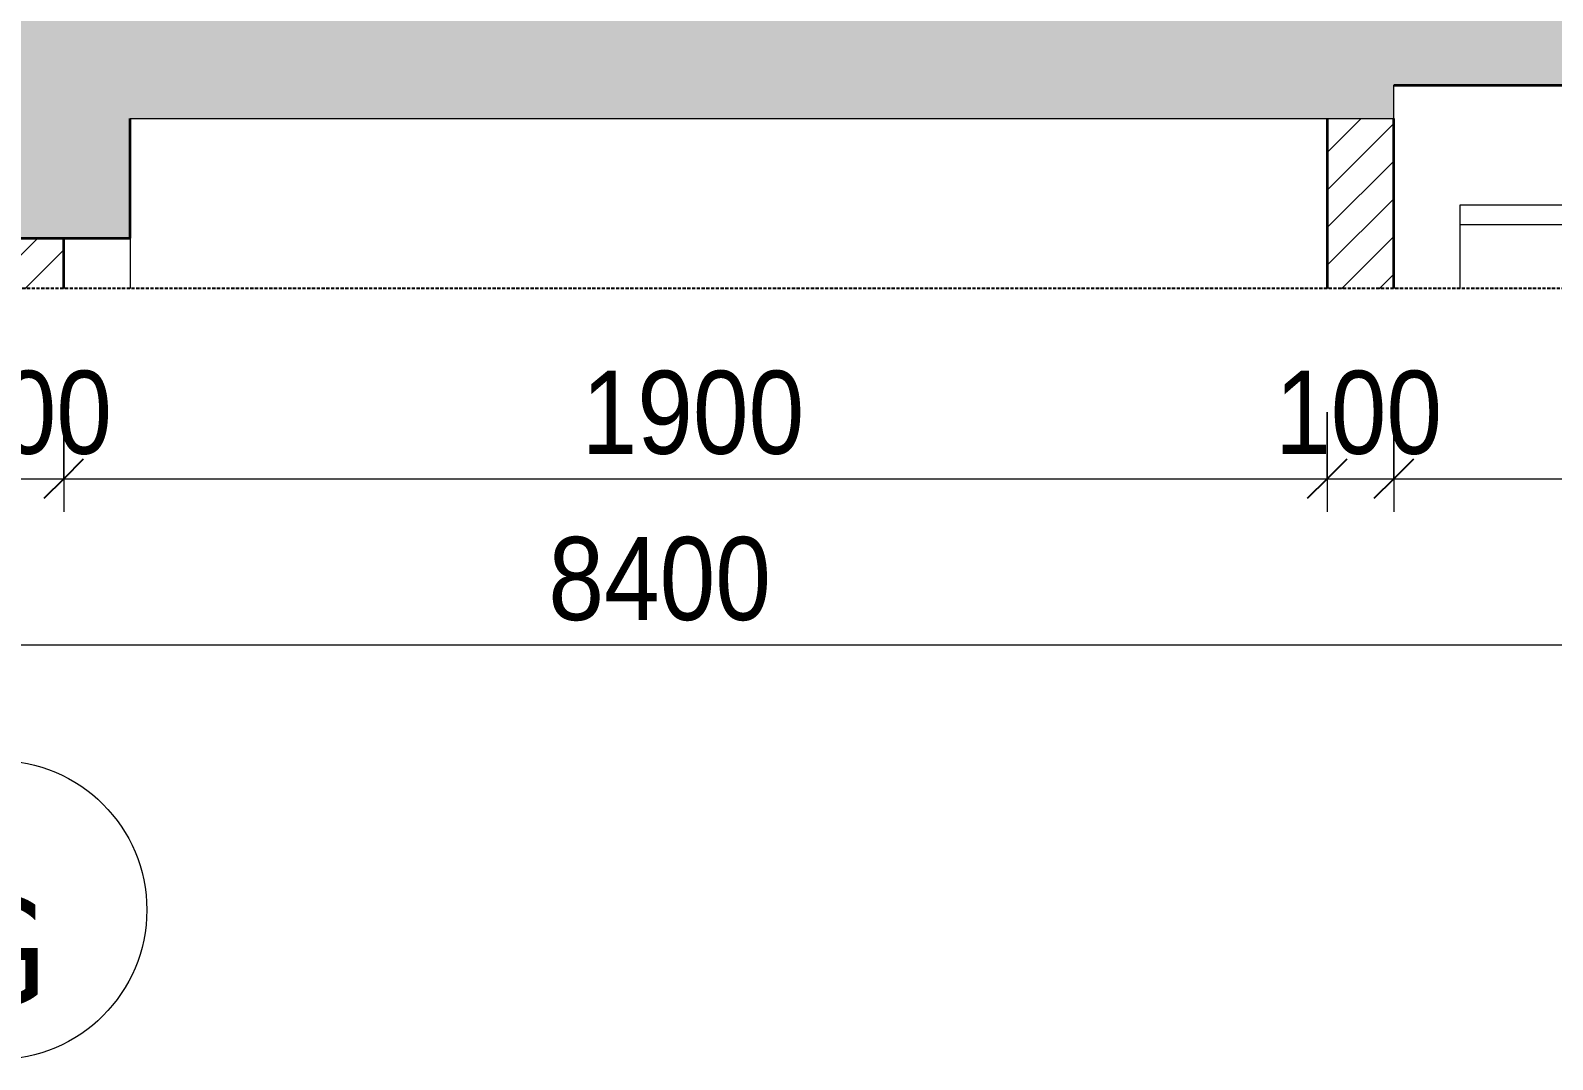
# Model space of a CAD drawing. Header units: millimetres. Extents: x 32270 to 221883, y 3811 to 78637.
# Drawn here: x 87319 to 89608, y 3915 to 5462 of the extents above; entities that cross this region are included whole.
import ezdxf

# ---------------------------------------------------------------- set-up
doc = ezdxf.new("R2010")
doc.units = ezdxf.units.MM
doc.linetypes.add('Hidden', pattern=[7.14375, 4.7625, -2.38125])
for name, color, linetype, lineweight in [('0-5', 130, 'Continuous', 5), ('A-ANNO-DIMS', 211, 'Continuous', 9), ('A-ANNO-DIMS-50', 211, 'Continuous', 9), ('A-DETL-GENF', 92, 'Continuous', 18), ('A-DETL-GENF-3', 92, 'Hidden', 25), ('A-DETL-GENF-4', 9, 'Continuous', 18), ('A-DETL-MEDM', 33, 'Continuous', 35), ('A-DETL-THIN', 151, 'Continuous', 18), ('A-WALL-2', 7, 'Continuous', 35), ('A-WALL-PATT-1', 9, 'Continuous', 18), ('M-EQPM-2', 250, 'Continuous', 18), ('S-COLS-9', 250, 'Continuous', 18), ('S-GRID-IDEN', 1, 'Continuous', 9)]:
    doc.layers.add(name, color=color, linetype=linetype, lineweight=lineweight)
doc.styles.add('Tahoma_B', font='tahomabd.ttf', dxfattribs={"height": 162.5})
doc.styles.add('UTM Avo', font='', dxfattribs={"width": 0.9, "height": 125})
doc.styles.get('UTM Avo').set_extended_font_data('UTM Avo')
doc.dimstyles.new('1_Dim_chi_tiet_2_5', dxfattribs={"dimscale": 304.8, "dimtxt": 124.912619, "dimasz": 0.19685, "dimexe": 0.164042, "dimexo": 0.0625, "dimgap": 0.016404, "dimtad": 1, "dimdec": 0, "dimrnd": 5, "dimzin": 0, "dimdsep": 46, "dimtxsty": 'UTM Avo', "dimblk1": 'OBLIQUE', "dimblk2": 'OBLIQUE', "dimsah": 1, "dimcen": 0.09, "dimdle": 0.164042, "dimazin": 0, "dimtfac": 1, "dimtdec": 4, "dimtix": 1, "dimtmove": 0, "dimatfit": 3, "dimfxl": 0.328084, "dimfxlon": 1, "dimtvp": 1, "dimtolj": 1, "dimtzin": 0, "dimarcsym": 2})
pattern_1 = [(45, (60606.818, 15875), (-28.28427, 28.28427), [])]

# ---------------------------------------------------------------- blocks, each defined once
blk = doc.blocks.new('Air_Conditioner_on_wall_20381 - Air_Conditioner_on_wall_20381-V74-TKCS_CĂN HỘ LOẠI 3A - MẶT CẮT 4')
at = {"layer": 'M-EQPM-2'}
for p, q in [((50636.9, 5170), (50636.9, 5200)), ((50636.9, 5200), (51436.9, 5200)), ((51436.9, 5200), (51436.9, 5170)), ((50636.9, 5074.4), (50636.9, 5170)), ((51436.9, 5170), (50636.9, 5170)), ((51436.9, 5170), (51436.9, 5074.4))]:
    blk.add_line(p, q, dxfattribs=at)
blk = doc.blocks.new('NCV_TKTC_TANG 1_rvt-5-TKCS_CĂN HỘ LOẠI 3A - MẶT CẮT 4')
at = {"layer": 'A-WALL-PATT-1'}
h = blk.add_hatch(dxfattribs=at)
h.set_pattern_fill('FP_19', color=256, style=0, pattern_type=2)
h.set_pattern_definition(pattern_1)
h.paths.add_polyline_path([(50468.1, 5074.4), (50536.9, 5074.4), (50536.9, 5330), (50436.9, 5330), (50436.9, 5074.4)])
h = blk.add_hatch(dxfattribs=at)
h.set_pattern_fill('FP_19', color=256, style=0, pattern_type=2)
h.set_pattern_definition(pattern_1)
h.paths.add_polyline_path([(48536.9, 5074.4), (48536.9, 5150), (48436.9, 5150), (48436.9, 5074.4)])
at = {"layer": 'A-WALL-2'}
for p, q in [((50436.9, 5330), (50436.9, 5074.4)), ((50536.9, 5074.4), (50536.9, 5330)), ((48536.9, 5074.4), (48536.9, 5150))]:
    blk.add_line(p, q, dxfattribs=at)
at = {"layer": 'S-COLS-9'}
blk.add_line((48636.9, 5150), (48636.9, 5074.4), dxfattribs=at)
at = {"layer": 'M-EQPM-2'}
blk.add_blockref('Air_Conditioner_on_wall_20381 - Air_Conditioner_on_wall_20381-V74-TKCS_CĂN HỘ LOẠI 3A - MẶT CẮT 4', (0, 0), dxfattribs=at)
blk = doc.blocks.new('BORDER VIEW - BORDER VIEW-3699927-TKCS_CĂN HỘ LOẠI 3A - MẶT CẮT 4')
at = {"layer": 'A-DETL-GENF-3'}
blk.add_line((54051.4, 5074.4), (44857, 5074.4), dxfattribs=at)
blk = doc.blocks.new('Grid - M_Grid Head - Circle-353313-TKCS_CĂN HỘ LOẠI 3A - MẶT CẮT 4')
at = {"layer": 'S-GRID-IDEN'}
blk.add_circle((45336.9, 4139.5), 225, dxfattribs=at)
blk = doc.blocks.new('DIMBLOCK92-TKCS_CĂN HỘ LOẠI 3A - MẶT CẮT 4')
at = {"layer": 'A-ANNO-DIMS-50'}
for p, q in [((87269.2, 4888.1), (87269.2, 4738.1)), ((87269.2, 4788.1), (87269.2, 4888.1)), ((87369.2, 4888.1), (87369.2, 4738.1)), ((87369.2, 4788.1), (87369.2, 4888.1)), ((87269.2, 4788.1), (87369.2, 4788.1))]:
    blk.add_line(p, q, dxfattribs=at)
at = {"layer": 'A-ANNO-DIMS-50', "lineweight": 25}
for p, q in [((87269.2, 4788.1), (87299.2, 4818.1)), ((87369.2, 4788.1), (87399.2, 4818.1)), ((87269.2, 4788.1), (87239.2, 4758.1)), ((87369.2, 4788.1), (87339.2, 4758.1))]:
    blk.add_line(p, q, dxfattribs=at)
at = {"layer": 'A-ANNO-DIMS-50', "color": 0, "insert": (87190.8, 4950.5), "char_height": 125, "width": 308.118, "attachment_point": 1, "line_spacing_factor": 1.110334, "style": 'UTM Avo'}
blk.add_mtext('100', dxfattribs=at)
blk = doc.blocks.new('_Oblique')
at = {"color": 0, "linetype": 'ByBlock', "lineweight": -2}
blk.add_line((-0.5, -0.5), (0.5, 0.5), dxfattribs=at)
blk = doc.blocks.new('DIMBLOCK93-TKCS_CĂN HỘ LOẠI 3A - MẶT CẮT 4')
at = {"layer": 'A-ANNO-DIMS-50'}
for p, q in [((87369.2, 4888.1), (87369.2, 4738.1)), ((87369.2, 4788.1), (87369.2, 4888.1)), ((89269.2, 4888.1), (89269.2, 4738.1)), ((89269.2, 4788.1), (89269.2, 4888.1)), ((87369.2, 4788.1), (89269.2, 4788.1))]:
    blk.add_line(p, q, dxfattribs=at)
at = {"layer": 'A-ANNO-DIMS-50', "lineweight": 25}
for p, q in [((87369.2, 4788.1), (87399.2, 4818.1)), ((89269.2, 4788.1), (89299.2, 4818.1)), ((87369.2, 4788.1), (87339.2, 4758.1)), ((89269.2, 4788.1), (89239.2, 4758.1))]:
    blk.add_line(p, q, dxfattribs=at)
at = {"layer": 'A-ANNO-DIMS-50', "color": 0, "insert": (88148, 4950.5), "char_height": 125, "width": 410.824, "attachment_point": 1, "line_spacing_factor": 1.110334, "style": 'UTM Avo'}
blk.add_mtext('1900', dxfattribs=at)
blk = doc.blocks.new('DIMBLOCK94-TKCS_CĂN HỘ LOẠI 3A - MẶT CẮT 4')
at = {"layer": 'A-ANNO-DIMS-50'}
for p, q in [((89269.2, 4888.1), (89269.2, 4738.1)), ((89269.2, 4788.1), (89269.2, 4888.1)), ((89369.2, 4888.1), (89369.2, 4738.1)), ((89369.2, 4788.1), (89369.2, 4888.1)), ((89269.2, 4788.1), (89369.2, 4788.1))]:
    blk.add_line(p, q, dxfattribs=at)
at = {"layer": 'A-ANNO-DIMS-50', "lineweight": 25}
for p, q in [((89269.2, 4788.1), (89299.2, 4818.1)), ((89369.2, 4788.1), (89399.2, 4818.1)), ((89269.2, 4788.1), (89239.2, 4758.1)), ((89369.2, 4788.1), (89339.2, 4758.1))]:
    blk.add_line(p, q, dxfattribs=at)
at = {"layer": 'A-ANNO-DIMS-50', "color": 0, "insert": (89190.8, 4950.5), "char_height": 125, "width": 308.118, "attachment_point": 1, "line_spacing_factor": 1.110334, "style": 'UTM Avo'}
blk.add_mtext('100', dxfattribs=at)
blk = doc.blocks.new('DIMBLOCK95-TKCS_CĂN HỘ LOẠI 3A - MẶT CẮT 4')
at = {"layer": 'A-ANNO-DIMS-50'}
for p, q in [((89369.2, 4888.1), (89369.2, 4738.1)), ((89369.2, 4788.1), (89369.2, 4888.1)), ((92269.2, 4888.1), (92269.2, 4738.1)), ((92269.2, 4788.1), (92269.2, 4888.1)), ((89369.2, 4788.1), (92269.2, 4788.1))]:
    blk.add_line(p, q, dxfattribs=at)
at = {"layer": 'A-ANNO-DIMS-50', "lineweight": 25}
for p, q in [((89369.2, 4788.1), (89399.2, 4818.1)), ((92269.2, 4788.1), (92299.2, 4818.1)), ((89369.2, 4788.1), (89339.2, 4758.1)), ((92269.2, 4788.1), (92239.2, 4758.1))]:
    blk.add_line(p, q, dxfattribs=at)
at = {"layer": 'A-ANNO-DIMS-50', "color": 0, "insert": (90648, 4950.5), "char_height": 125, "width": 410.824, "attachment_point": 1, "line_spacing_factor": 1.110334, "style": 'UTM Avo'}
blk.add_mtext('2900', dxfattribs=at)
blk = doc.blocks.new('DIMBLOCK97-TKCS_CĂN HỘ LOẠI 3A - MẶT CẮT 4')
at = {"layer": 'A-ANNO-DIMS-50'}
for p, q in [((84069.2, 4638.1), (84069.2, 4488.1)), ((84069.2, 4538.1), (84069.2, 4638.1)), ((92469.2, 4638.1), (92469.2, 4488.1)), ((92469.2, 4538.1), (92469.2, 4638.1)), ((84019.2, 4538.1), (92519.2, 4538.1))]:
    blk.add_line(p, q, dxfattribs=at)
at = {"layer": 'A-ANNO-DIMS-50', "lineweight": 25}
for p, q in [((84069.2, 4538.1), (84099.2, 4568.1)), ((92469.2, 4538.1), (92499.2, 4568.1)), ((84069.2, 4538.1), (84039.2, 4508.1)), ((92469.2, 4538.1), (92439.2, 4508.1))]:
    blk.add_line(p, q, dxfattribs=at)
at = {"layer": 'A-ANNO-DIMS-50', "color": 0, "insert": (88098, 4700.5), "char_height": 125, "width": 410.824, "attachment_point": 1, "line_spacing_factor": 1.110334, "style": 'UTM Avo'}
blk.add_mtext('8400', dxfattribs=at)

msp = doc.modelspace()

# ---------------------------------------------------------------- hatches: boundary and pattern name
at = {"layer": 'A-DETL-GENF-4'}
h = msp.add_hatch(dxfattribs=at)
h.set_pattern_fill('FP_20', color=256, style=0, pattern_type=2)
h.set_pattern_definition([(50, (99439.1, 15875), (364.368, -31.8783), [38.1, -419.1]), (355, (99439.1, 15875), (-70.486, 382.113), [30.48, -335.28]), (100.451, (99469.47, 15872.34), (293.885, 350.2334), [32.38, -356.18]), (46.184, (99439.1, 15976.6), (542.158, -84.086), [57.15, -628.65]), (96.636, (99484.3, 15969.6), (474.805, 494.855), [48.57, -534.27]), (351.184, (99439.1, 15976.6), (474.81, 494.85), [45.72, -502.92]), (21, (99489.9, 15951.2), (303.2285, -204.5305), [38.1, -419.1]), (326, (99489.9, 15951.2), (123.604, 368.376), [30.48, -335.28]), (71.451, (99515.17, 15934.16), (426.834, 163.843), [32.38, -356.18]), (37.5, (99439.1, 15875), (6.17665, 169.11015), [3.353, -327.863, 3.353, -337.007, -336.55]), (37.5, (99439.1, 15875), (6.17665, 169.11015), [-671.576, 3.353, -333.197]), (7.5, (99439.1, 15875), (133.6389, 200.3615), [3.353, -190.703, 3.353, -320.243, -128.27]), (7.5, (99439.1, 15875), (133.6389, 200.3615), [-517.652, 3.353, -124.917]), (327.5, (99325.82, 15875), (271.1818, -11.4584), [3.353, -123.647, 3.353, -392.887, -525.78]), (327.5, (99325.82, 15875), (271.1818, -11.4584), [-523.24, 3.353, -522.427]), (317.5, (99275.02, 15875), (296.2585, 50.8528), [3.353, -161.747, 3.353, -259.791, -373.38]), (317.5, (99275.02, 15875), (296.2585, 50.8528), [-428.244, 3.353, -370.027]), (45, (99439.1, 15875), (-125.7236, 125.7236), []), (45, (99439.1, 16065.5), (-125.7236, 125.7236), [])])
h.paths.add_polyline_path([(84369.2, 5100), (84369.2, 5380), (87269.2, 5380), (87269.2, 5150), (87469.2, 5150), (87469.2, 5330), (89369.2, 5330), (89369.2, 5380), (92165.5, 5380), (92165.5, 5100), (92565.5, 5100), (92565.5, 5380), (93033.7, 5380), (93033.7, 5550), (89269.2, 5550), (89269.2, 5500), (87369.2, 5500), (87369.2, 5550), (83539.2, 5550), (83539.2, 5380), (83969.2, 5380), (83969.2, 5100), (84023, 5100)])

# ---------------------------------------------------------------- linework, layer by layer
at = {"layer": 'A-DETL-MEDM'}
for p, q in [((89369.2, 5380), (92165.5, 5380)), ((87469.2, 5150), (87469.2, 5330)), ((87269.2, 5150), (87469.2, 5150))]:
    msp.add_line(p, q, dxfattribs=at)
at = {"layer": 'A-DETL-THIN'}
for p, q in [((89369.2, 5330), (89369.2, 5380)), ((87469.2, 5330), (89369.2, 5330))]:
    msp.add_line(p, q, dxfattribs=at)

# ---------------------------------------------------------------- block references
at = {"layer": '0-5'}
msp.add_blockref('NCV_TKTC_TANG 1_rvt-5-TKCS_CĂN HỘ LOẠI 3A - MẶT CẮT 4', (38832.3, 0), dxfattribs=at)
at = {"layer": 'A-DETL-GENF'}
msp.add_blockref('BORDER VIEW - BORDER VIEW-3699927-TKCS_CĂN HỘ LOẠI 3A - MẶT CẮT 4', (38832.3, 0), dxfattribs=at)
at = {"layer": 'S-GRID-IDEN'}
msp.add_blockref('Grid - M_Grid Head - Circle-353313-TKCS_CĂN HỘ LOẠI 3A - MẶT CẮT 4', (41932.3, 0), dxfattribs=at)

# ---------------------------------------------------------------- dimensions: what is measured, and where the dimension line sits
at = {"layer": 'A-ANNO-DIMS'}
for base, p1, p2, override, picture, middle in [((87369.2, 4788.1), (87269.2, 4888.1), (87369.2, 4888.1), {"dimpost": '<>', "dimfxl": 100}, 'DIMBLOCK92-TKCS_CĂN HỘ LOẠI 3A - MẶT CẮT 4', (87319.2, 4857.8)), ((89269.2, 4788.1), (87369.2, 4888.1), (89269.2, 4888.1), {"dimpost": '<>', "dimfxl": 1900}, 'DIMBLOCK93-TKCS_CĂN HỘ LOẠI 3A - MẶT CẮT 4', (88319.2, 4857.8)), ((89369.2, 4788.1), (89269.2, 4888.1), (89369.2, 4888.1), {"dimpost": '<>', "dimfxl": 100}, 'DIMBLOCK94-TKCS_CĂN HỘ LOẠI 3A - MẶT CẮT 4', (89319.2, 4857.8)), ((92269.2, 4788.1), (89369.2, 4888.1), (92269.2, 4888.1), {"dimpost": '<>', "dimfxl": 2900}, 'DIMBLOCK95-TKCS_CĂN HỘ LOẠI 3A - MẶT CẮT 4', (90819.2, 4857.8)), ((92469.2, 4538.1), (84069.2, 4638.1), (92469.2, 4638.1), {"dimpost": '<>', "dimfxl": 8400}, 'DIMBLOCK97-TKCS_CĂN HỘ LOẠI 3A - MẶT CẮT 4', (88269.2, 4607.8))]:
    dim = msp.add_linear_dim(base=base, p1=p1, p2=p2, dimstyle='1_Dim_chi_tiet_2_5', override=override, dxfattribs=at)
    dim.commit()
    dim.dimension.update_dxf_attribs({"geometry": picture, "text_midpoint": middle})

# ---------------------------------------------------------------- next in the draw order: texts
at = {"layer": 'S-GRID-IDEN', "insert": (87271.6, 4077.1), "char_height": 162.5, "width": 168.5, "attachment_point": 5, "line_spacing_factor": 0.996129, "style": 'Tahoma_B', "bg_fill": 3, "box_fill_scale": 1.25, "bg_fill_color": 256, "bg_fill_true_color": 13158600, "bg_fill_transparency": 0}
msp.add_mtext('\\pt634.99962,1269.99925,1905.0005,2540.00013,3174.99975,3809.99937,4445.00062,5080.00025,5714.99987,6349.9995,6985.00075,7620.00037,8255,8889.99962,9524.99925,10160.0005,10795.00013,11429.99975,12064.99938,12700.00063,13335.00025,13969.99988,14604.9995,15240.00075,15875.00038,16510,17144.99963,17779.99925,18415.0005,19050.00013,19684.99975,20319.99938;G', dxfattribs=at)

doc.saveas('drawing.dxf')
